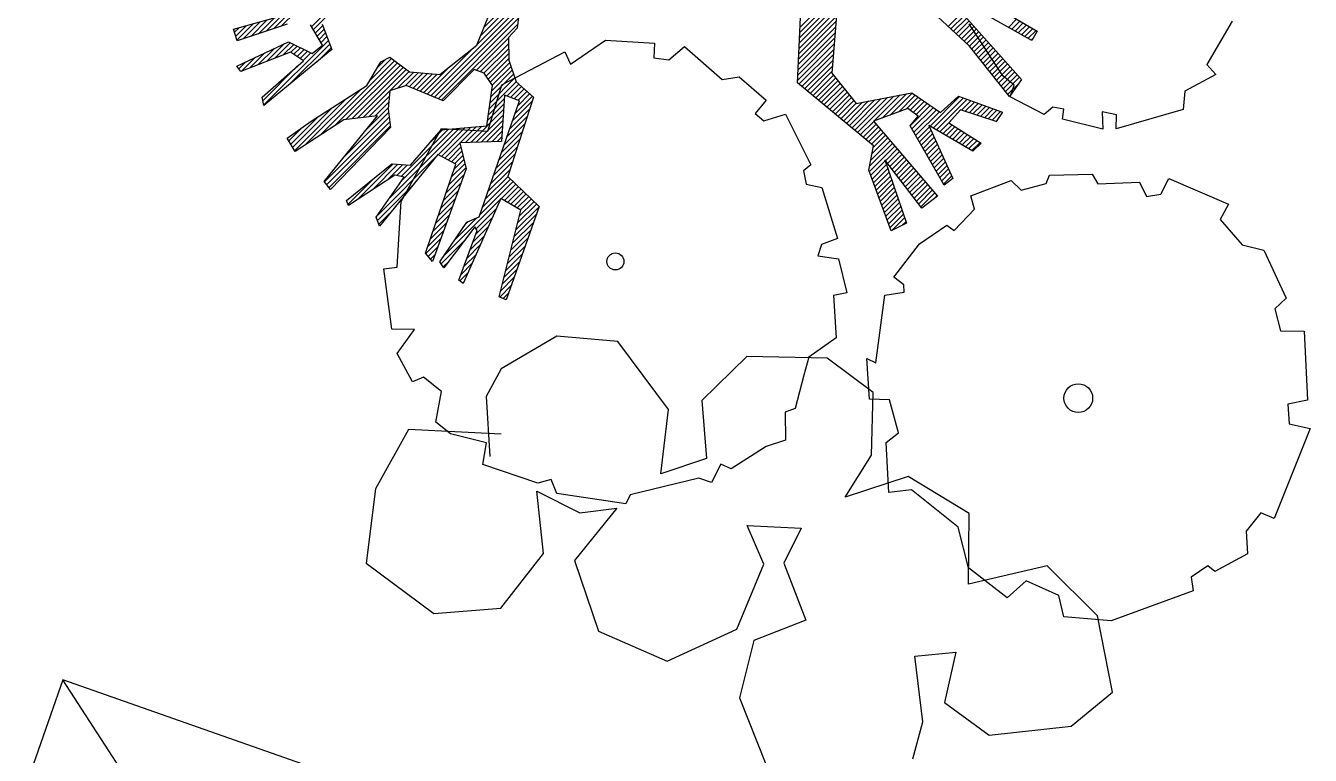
# Model space of a CAD drawing. Header units: inches. Extents: x -1366 to 1207, y -585 to 2554.
# Drawn here: x 393.973 to 396.152, y 2015.299 to 2016.536 of the extents above; entities that cross this region are included whole.
import ezdxf

# ---------------------------------------------------------------- set-up
doc = ezdxf.new("R2010")
doc.units = ezdxf.units.IN
doc.header["$MEASUREMENT"] = 0
doc.layers.get('0').update_dxf_attribs({"linetype": 'CONTINUOUS'})
doc.layers.add('A-PLNT', color=84, linetype='CONTINUOUS')
doc.layers.add('wind', color=7, linetype='CONTINUOUS')

# ---------------------------------------------------------------- blocks, each defined once
blk = doc.blocks.new('*X79')
at = {"color": 0}
for p, q in [((31.12, 74.21), (73.58, 116.67)), ((35.92, 79.53), (72.25, 115.87)), ((36.26, 80.41), (70.89, 115.03)), ((36.61, 81.28), (66.35, 111.01)), ((18.8, 81.33), (25.79, 88.32)), ((18.99, 81), (26.44, 88.45)), ((69.21, 81.29), (73.21, 85.29)), ((69.13, 79.64), (73.06, 83.57)), ((69.16, 80.19), (73.11, 84.15)), ((69.18, 80.74), (73.16, 84.72)), ((13.34, 80.6), (14.97, 82.23)), ((14.13, 80.87), (15.7, 82.44)), ((14.92, 81.13), (16.43, 82.64)), ((15.71, 81.4), (17.16, 82.84)), ((31.49, 74.05), (40.23, 82.79)), ((31.86, 73.9), (40.14, 82.18)), ((69.08, 78.54), (72.97, 82.43)), ((69.11, 79.09), (73.02, 83)), ((84.51, 81.35), (85.92, 82.76)), ((84.78, 81.1), (86.17, 82.49)), ((85.05, 80.85), (86.41, 82.21)), ((10.86, 80.75), (11.33, 81.22)), ((10.99, 80.35), (12.06, 81.42)), ((11.11, 79.95), (12.78, 81.62)), ((11.75, 80.07), (13.51, 81.83)), ((12.55, 80.33), (14.24, 82.03)), ((19.19, 80.67), (19.96, 81.44)), ((19.38, 80.34), (20.11, 81.06)), ((32.23, 73.75), (40.06, 81.57)), ((69.03, 77.44), (72.88, 81.28)), ((69.06, 77.99), (72.92, 81.86)), ((85.32, 80.59), (86.66, 81.93)), ((85.59, 80.34), (86.91, 81.65)), ((85.87, 80.09), (87.16, 81.38)), ((86.14, 79.83), (87.41, 81.1)), ((90.72, 81.26), (91.56, 82.1)), ((91.05, 81.07), (91.89, 81.91)), ((91.39, 80.88), (92.23, 81.72)), ((91.72, 80.69), (92.56, 81.52)), ((92.06, 80.5), (92.89, 81.33)), ((92.4, 80.31), (93.22, 81.14)), ((92.73, 80.12), (93.56, 80.94)), ((13.86, 73.24), (20.54, 79.92)), ((14.17, 77.75), (15.97, 79.56)), ((15.03, 78.09), (16.61, 79.67)), ((16.46, 75.32), (20.68, 79.54)), ((19.58, 80.01), (20.25, 80.68)), ((19.77, 79.68), (20.4, 80.3)), ((35.84, 76.83), (39.14, 80.13)), ((36.22, 76.68), (39.15, 79.61)), ((68.96, 75.79), (72.73, 79.57)), ((68.98, 76.34), (72.78, 80.14)), ((69.01, 76.89), (72.83, 80.71)), ((86.41, 79.58), (87.65, 80.82)), ((86.68, 79.33), (87.9, 80.54)), ((86.92, 79.04), (88.15, 80.27)), ((87.15, 78.75), (88.4, 79.99)), ((87.39, 78.45), (88.65, 79.71)), ((93.07, 79.93), (93.26, 80.13)), ((12.45, 77.09), (13.99, 78.62)), ((13.31, 77.42), (14.98, 79.09)), ((15.89, 78.42), (16.97, 79.5)), ((16.68, 78.69), (17.32, 79.33)), ((16.99, 78.48), (17.68, 79.16)), ((17.31, 78.26), (18.03, 78.99)), ((17.62, 78.05), (18.38, 78.82)), ((17.93, 77.84), (18.74, 78.64)), ((19.39, 77.72), (20.83, 79.16)), ((30.74, 74.36), (35.53, 79.14)), ((36.6, 76.54), (39.16, 79.09)), ((36.82, 76.23), (39.16, 78.57)), ((69.1, 75.4), (72.69, 78.99)), ((69.38, 75.16), (72.64, 78.42)), ((87.62, 78.16), (88.89, 79.44)), ((87.85, 77.87), (89.14, 79.16)), ((88.09, 77.58), (89.39, 78.88)), ((88.32, 77.28), (89.64, 78.6)), ((88.55, 76.99), (89.89, 78.33)), ((11.29, 76.98), (12.01, 77.69)), ((11.59, 76.75), (13, 78.16)), ((13.78, 73.69), (17.37, 77.28)), ((19.65, 70.1), (27.37, 77.82)), ((21.15, 71.07), (27.67, 77.6)), ((22.35, 71.75), (27.98, 77.37)), ((22.95, 71.82), (28.28, 77.15)), ((23.54, 71.89), (28.58, 76.92)), ((24.81, 75.78), (27.07, 78.04)), ((25.55, 77.05), (26.48, 77.98)), ((30.37, 74.51), (33.12, 77.26)), ((37.03, 75.92), (39.17, 78.06)), ((37.25, 75.61), (39.26, 77.62)), ((37.46, 75.3), (39.39, 77.23)), ((69.67, 74.93), (72.59, 77.85)), ((69.96, 74.69), (72.55, 77.27)), ((88.79, 76.7), (90.13, 78.05)), ((89.02, 76.41), (90.38, 77.77)), ((89.25, 76.12), (90.63, 77.49)), ((89.49, 75.82), (90.88, 77.22)), ((89.72, 75.53), (91.13, 76.94)), ((26.92, 74.74), (28.88, 76.7)), ((27.69, 74.98), (29.35, 76.65)), ((28.45, 75.22), (29.84, 76.61)), ((28.88, 75.12), (30.32, 76.56)), ((29.25, 74.97), (30.8, 76.52)), ((29.63, 74.82), (31.29, 76.48)), ((30, 74.67), (31.77, 76.44)), ((37.13, 72.87), (39.92, 75.65)), ((37.22, 73.48), (39.78, 76.04)), ((37.31, 74.1), (39.65, 76.44)), ((37.4, 74.71), (39.52, 76.83)), ((70.25, 74.45), (72.5, 76.7)), ((70.53, 74.21), (72.65, 76.33)), ((70.82, 73.97), (72.89, 76.04)), ((71.11, 73.74), (73.12, 75.75)), ((89.95, 75.24), (91.37, 76.66)), ((90.19, 74.95), (91.62, 76.38)), ((90.42, 74.66), (91.87, 76.11)), ((18.16, 69.13), (23.91, 74.88)), ((24.14, 71.96), (26.89, 74.71)), ((38.97, 74.17), (40.2, 75.4)), ((39.35, 74.03), (40.48, 75.16)), ((39.73, 73.88), (40.75, 74.91)), ((40.08, 73.18), (41.31, 74.42)), ((40.11, 73.74), (41.03, 74.66)), ((71.4, 73.5), (73.36, 75.46)), ((71.68, 73.26), (73.59, 75.17)), ((71.97, 73.02), (73.83, 74.88)), ((72.26, 72.79), (74.06, 74.59)), ((72.55, 72.55), (74.3, 74.3)), ((76.84, 71.58), (79.55, 74.29)), ((77.68, 71.9), (80.2, 74.42)), ((78.52, 72.21), (80.79, 74.48)), ((79.36, 72.53), (81.1, 74.27)), ((90.65, 74.36), (91.81, 75.52)), ((16.87, 68.89), (20.96, 72.99)), ((17.07, 68.57), (22.43, 73.93)), ((24.38, 70.63), (26.72, 72.96)), ((24.73, 72.02), (26.83, 74.12)), ((25.33, 72.09), (26.77, 73.54)), ((36.96, 71.64), (38.65, 73.34)), ((37.05, 72.25), (38.69, 73.9)), ((39.52, 71.57), (41.58, 73.64)), ((39.8, 72.38), (41.59, 74.17)), ((72.84, 72.31), (74.53, 74.01)), ((73.12, 72.07), (74.77, 73.72)), ((73.41, 71.83), (75, 73.43)), ((73.7, 71.6), (75.64, 73.54)), ((73.99, 71.36), (76.29, 73.67)), ((74.27, 71.12), (76.94, 73.79)), ((74.56, 70.88), (77.59, 73.92)), ((74.85, 70.65), (78.24, 74.04)), ((75.14, 70.41), (78.9, 74.17)), ((80.2, 72.84), (81.41, 74.05)), ((80.57, 71.11), (82.65, 73.2)), ((80.59, 72.71), (81.72, 73.84)), ((80.76, 70.78), (82.97, 72.98)), ((80.89, 72.48), (82.03, 73.62)), ((81.19, 72.26), (82.34, 73.41)), ((82.63, 71.06), (85.68, 74.12)), ((82.96, 70.87), (86.06, 73.98)), ((83.29, 70.68), (86.45, 73.84)), ((85.86, 72.73), (86.83, 73.69)), ((86.26, 72.6), (87.22, 73.55)), ((86.65, 72.46), (87.6, 73.41)), ((87.05, 72.33), (87.99, 73.27)), ((87.44, 72.2), (88.37, 73.13)), ((87.84, 72.07), (88.75, 72.99)), ((16.67, 69.22), (19.49, 72.04)), ((20.14, 65.33), (26.81, 72)), ((22.12, 67.84), (26.75, 72.47)), ((35.23, 69.39), (38.62, 72.78)), ((35.78, 69.41), (38.59, 72.22)), ((36.32, 69.43), (38.55, 71.66)), ((38.96, 69.96), (41.08, 72.09)), ((39.24, 70.77), (41.33, 72.86)), ((80.95, 70.44), (83.28, 72.77)), ((81.14, 70.11), (83.59, 72.55)), ((83.62, 70.49), (84.77, 71.63)), ((88.23, 71.94), (89.14, 72.85)), ((88.62, 71.81), (89.52, 72.71)), ((89.02, 71.68), (89.91, 72.57)), ((89.41, 71.55), (89.5, 71.63)), ((16.47, 69.54), (17.85, 70.92)), ((20.38, 65.04), (26.87, 71.53)), ((20.61, 64.76), (26.92, 71.06)), ((26.85, 63.64), (34.08, 70.86)), ((28.05, 65.88), (32.93, 70.76)), ((28.07, 65.38), (33.5, 70.81)), ((31.17, 69.53), (32.35, 70.71)), ((31.88, 68.13), (34.66, 70.92)), ((32.22, 67.95), (35.23, 70.97)), ((34.15, 69.35), (35.81, 71.02)), ((34.69, 69.37), (36.39, 71.07)), ((36.86, 69.44), (38.52, 71.1)), ((37.41, 69.46), (38.48, 70.54)), ((38.4, 68.36), (40.58, 70.53)), ((38.68, 69.16), (40.83, 71.31)), ((75.42, 70.17), (76.81, 71.56)), ((75.71, 69.93), (77.05, 71.27)), ((76, 69.69), (77.3, 70.99)), ((76.29, 69.46), (77.54, 70.71)), ((76.58, 69.22), (77.78, 70.42)), ((81.34, 69.77), (82.56, 71)), ((81.53, 69.44), (82.73, 70.64)), ((81.72, 69.11), (82.89, 70.28)), ((83.96, 70.29), (84.89, 71.22)), ((84.29, 70.1), (85.21, 71.02)), ((84.62, 69.91), (85.53, 70.82)), ((84.95, 69.71), (85.85, 70.61)), ((85.29, 69.52), (86.18, 70.41)), ((32.56, 67.77), (34.12, 69.32)), ((37.84, 66.75), (40.08, 68.98)), ((37.95, 69.48), (38.45, 69.98)), ((38.12, 67.55), (40.33, 69.76)), ((76.37, 66.39), (78.99, 69.01)), ((76.39, 66.93), (78.75, 69.29)), ((76.51, 67.58), (78.51, 69.57)), ((76.63, 68.23), (78.26, 69.86)), ((76.76, 68.87), (78.02, 70.14)), ((81.91, 68.77), (83.06, 69.92)), ((82.1, 68.44), (83.22, 69.56)), ((82.29, 68.11), (83.39, 69.2)), ((85.62, 69.33), (86.5, 70.21)), ((85.95, 69.14), (86.82, 70.01)), ((86.28, 68.94), (87.14, 69.8)), ((86.62, 68.75), (87.47, 69.6)), ((86.95, 68.56), (87.79, 69.4)), ((25.64, 61.9), (31.67, 67.93)), ((32.9, 67.58), (34.22, 68.9)), ((33.24, 67.4), (34.32, 68.48)), ((33.5, 66.61), (34.52, 67.63)), ((33.59, 67.22), (34.42, 68.05)), ((37.56, 65.94), (39.83, 68.21)), ((78.02, 67.51), (79.23, 68.72)), ((78.25, 67.22), (79.47, 68.44)), ((78.48, 66.92), (79.72, 68.16)), ((78.71, 66.62), (79.96, 67.87)), ((82.49, 67.77), (83.55, 68.84)), ((82.68, 67.44), (83.72, 68.48)), ((82.87, 67.11), (83.88, 68.12)), ((83.06, 66.77), (84.05, 67.76)), ((23.59, 63.53), (27.23, 67.17)), ((25.1, 64.51), (27.72, 67.14)), ((26.6, 65.49), (28.21, 67.1)), ((27.61, 65.97), (28.7, 67.07)), ((32.96, 65.01), (34.73, 66.78)), ((33.23, 65.81), (34.62, 67.2)), ((37.01, 64.33), (39.33, 66.65)), ((37.29, 65.14), (39.58, 67.43)), ((76.51, 66), (78, 67.49)), ((76.65, 65.62), (78.13, 67.1)), ((76.8, 65.24), (78.27, 66.71)), ((76.94, 64.85), (78.4, 66.31)), ((78.94, 66.32), (80.2, 67.59)), ((79.16, 66.03), (80.44, 67.31)), ((79.39, 65.73), (80.69, 67.02)), ((79.62, 65.43), (80.93, 66.74)), ((79.85, 65.14), (81.17, 66.46)), ((83.25, 66.44), (84.21, 67.39)), ((83.45, 66.1), (84.38, 67.03)), ((83.64, 65.77), (84.54, 66.67)), ((83.83, 65.44), (84.71, 66.31)), ((22.57, 63.03), (25.15, 65.62)), ((25.6, 61.34), (29.29, 65.02)), ((32.41, 63.42), (34.23, 65.23)), ((32.68, 64.21), (34.53, 66.06)), ((36.17, 61.92), (39.61, 65.36)), ((36.45, 62.72), (39.34, 65.61)), ((36.73, 63.53), (39.08, 65.88)), ((38.37, 63.59), (39.88, 65.1)), ((77.08, 64.47), (78.53, 65.92)), ((77.22, 64.08), (78.67, 65.53)), ((77.36, 63.7), (78.8, 65.14)), ((80.08, 64.84), (81.41, 66.17)), ((80.31, 64.54), (81.65, 65.89)), ((80.54, 64.25), (81.9, 65.61)), ((80.76, 63.95), (82.14, 65.32)), ((80.99, 63.65), (82.38, 65.04)), ((84.02, 65.1), (84.87, 65.95)), ((32.14, 62.62), (33.93, 64.41)), ((38.7, 63.4), (40.15, 64.85)), ((39.04, 63.21), (40.42, 64.59)), ((39.37, 63.02), (40.69, 64.34)), ((39.7, 62.82), (40.96, 64.08)), ((40.03, 62.63), (41.23, 63.82)), ((77.5, 63.32), (78.93, 64.75)), ((77.65, 62.93), (79.07, 64.35)), ((77.79, 62.55), (79.2, 63.96)), ((81.22, 63.35), (82.62, 64.76)), ((81.45, 63.06), (82.86, 64.47)), ((81.68, 62.76), (83.11, 64.19)), ((82.95, 63.5), (83.35, 63.91)), ((22.41, 63.4), (22.43, 63.41)), ((31.59, 61.02), (33.33, 62.76)), ((31.87, 61.82), (33.63, 63.58)), ((32.4, 57.62), (38.31, 63.54)), ((35.78, 60.48), (37.89, 62.59)), ((39.89, 60.39), (42.31, 62.8)), ((40.07, 61.09), (42.04, 63.06)), ((40.24, 61.79), (41.77, 63.31)), ((40.37, 62.44), (41.5, 63.57)), ((77.93, 62.17), (79.34, 63.57)), ((78.07, 61.78), (79.47, 63.18)), ((78.21, 61.4), (79.6, 62.79)), ((78.36, 61.01), (79.74, 62.39)), ((25.74, 60.95), (26.9, 62.11)), ((31.05, 59.42), (32.73, 61.1)), ((31.32, 60.22), (33.03, 61.93)), ((33.52, 59.27), (35.86, 61.61)), ((34.64, 60.91), (34.97, 61.25)), ((35.78, 59.95), (37.48, 61.65)), ((39.55, 58.99), (41.73, 61.18)), ((39.72, 59.69), (42.02, 61.99)), ((78.5, 60.63), (79.87, 62)), ((78.72, 60.33), (80, 61.61)), ((79.76, 60.85), (80.14, 61.22)), ((30.78, 58.63), (32.43, 60.28)), ((35.15, 58.27), (36.64, 59.76)), ((35.46, 59.11), (37.06, 60.71)), ((39.37, 58.29), (41.45, 60.36)), ((30.6, 57.93), (32.12, 59.45)), ((30.84, 57.64), (31.82, 58.62)), ((32.18, 56.87), (34.59, 59.29)), ((34.83, 57.43), (36.22, 58.82)), ((39.03, 56.89), (40.87, 58.74)), ((39.2, 57.59), (41.16, 59.55)), ((31.08, 57.36), (31.52, 57.8)), ((32.38, 56.55), (32.99, 57.16)), ((34.52, 56.59), (35.81, 57.88)), ((38.68, 55.5), (40.29, 57.11)), ((38.85, 56.2), (40.58, 57.92)), ((34.09, 55.11), (34.97, 55.99)), ((34.21, 55.75), (35.39, 56.94)), ((38.51, 54.8), (40, 56.29)), ((34.39, 54.89), (34.56, 55.05)), ((38.22, 53.45), (39.43, 54.67)), ((38.33, 54.1), (39.72, 55.48)), ((38.59, 53.3), (39.14, 53.85))]:
    blk.add_line(p, q, dxfattribs=at)
blk = doc.blocks.new('TREE_P01')
for points in [[(1.4779, 0.0715), (1.3913, -0.0747), (1.4215, -0.109), (1.3172, -0.1656), (1.3116, -0.2272), (1.0838, -0.2937), (1.0851, -0.2453), (1.0366, -0.2357), (1.0388, -0.2943), (0.9016, -0.2609), (0.906, -0.2261), (0.8693, -0.2198), (0.8398, -0.2451), (0.7237, -0.185), (0.7383, -0.1447), (0.6993, -0.1135), (0.5856, 0.0634)], [(0.6615, 0.1279), (0.8161, 0.0381), (0.7979, 0.0061), (0.6301, 0.1007)], [(0.5314, 0.1331), (0.763, -0.1258), (0.7222, -0.1831), (0.5866, -0.0133), (0.4327, 0.1299)], [(0.1537, 0.3164), (0.1191, -0.1044), (0.202, -0.2069), (0.3902, -0.1707), (0.4878, -0.2379), (0.5487, -0.1824), (0.698, -0.2371), (0.6764, -0.2687), (0.5561, -0.2287), (0.5166, -0.2727), (0.6255, -0.3412), (0.5975, -0.3684), (0.4483, -0.2819), (0.5303, -0.4612), (0.5008, -0.4845), (0.3848, -0.2827), (0.4127, -0.2506), (0.3772, -0.2242), (0.261, -0.2677), (0.4778, -0.5215), (0.4251, -0.5622), (0.2993, -0.3987), (0.3725, -0.6132), (0.321, -0.6388), (0.245, -0.4331), (0.2606, -0.3508), (0.0027, -0.1376), (0.0275, 0.4051)], [(-0.9412, 0.1038), (-0.9487, 0.0485), (-0.9772, 0.0168), (-0.9762, -0.0599), (-0.9518, -0.1334), (-0.8924, -0.1859), (-0.9794, -0.4553), (-0.873, -0.5561), (-0.9852, -0.8727), (-1.0088, -0.8628), (-0.9359, -0.5686), (-1.0033, -0.5294), (-1.1311, -0.8179), (-1.1464, -0.8064), (-1.0835, -0.6384), (-1.092, -0.6253), (-1.1972, -0.765), (-1.2107, -0.7437), (-1.1191, -0.6091), (-1.0773, -0.5919), (-0.9407, -0.1982), (-0.9913, -0.1788), (-1.001, -0.3358), (-1.1426, -0.3406), (-1.1214, -0.4288), (-1.2356, -0.7425), (-1.2595, -0.7145), (-1.1563, -0.4126), (-1.2169, -0.3802), (-1.4156, -0.6227), (-1.4262, -0.593), (-1.3312, -0.4569), (-1.3631, -0.4505), (-1.5201, -0.5527), (-1.5271, -0.5362), (-1.3733, -0.412), (-1.3097, -0.4166), (-1.2062, -0.2965), (-1.0515, -0.2827), (-1.0318, -0.1461), (-1.0606, -0.1045), (-1.094, -0.0917), (-1.1992, -0.1981), (-1.325, -0.1465), (-1.38, -0.1638), (-1.386, -0.2255), (-1.3784, -0.2889), (-1.5809, -0.4983), (-1.6027, -0.4717), (-1.4224, -0.2494), (-1.5356, -0.2626), (-1.7008, -0.3698), (-1.7283, -0.3252), (-1.6469, -0.2675), (-1.4584, -0.1463), (-1.4111, -0.0655), (-1.38, -0.0504), (-1.3138, -0.0994), (-1.2106, -0.1084), (-1.0848, -0.01), (-0.9911, 0.2248)], [(-1.6096, 0.0619), (-1.5768, -0.0246), (-1.8079, -0.2143), (-1.8132, -0.186), (-1.673, -0.0625), (-1.7169, -0.0328), (-1.8861, -0.0985), (-1.8996, -0.0806), (-1.7242, 0.0018), (-1.6435, -0.0372), (-1.6087, -0.0099), (-1.6497, 0.0594)], [(-1.7284, 0.0618), (-1.8977, 0.0049), (-1.91, 0.0443), (-1.6456, 0.1181)], [(-1.0028, -1.3284), (-1.3167, -1.3124), (-1.429, -1.5138), (-1.4609, -1.7663), (-1.2305, -1.9369), (-1.0035, -1.9188), (-0.8592, -1.7332), (-0.882, -1.5218), (-0.7359, -1.5952), (-0.6095, -1.5799), (-0.7539, -1.7572), (-0.6721, -1.9961), (-0.4391, -2.0982), (-0.2035, -1.99), (-0.1116, -1.7689), (-0.168, -1.6377), (0.0154, -1.6471), (-0.0432, -1.7661), (0.0312, -1.9587), (-0.1449, -2.0279), (-0.1941, -2.2221), (-0.1042, -2.4476)], [(0.394, -2.4295), (0.4276, -2.3039), (0.4012, -2.0809), (0.5398, -2.0674), (0.502, -2.238), (0.6534, -2.3494), (0.9316, -2.3189), (1.0718, -2.2037), (1.0201, -1.9444), (0.8493, -1.7746), (0.5833, -1.8367), (0.5851, -1.5977), (0.3787, -1.4723), (0.1641, -1.5415), (0.2541, -1.4001), (0.2597, -1.187), (0.1032, -1.0702), (-0.169, -1.0655), (-0.322, -1.2145), (-0.3063, -1.4108), (-0.4605, -1.4631), (-0.435, -1.2443), (-0.6066, -1.0144), (-0.8136, -0.9956), (-1.0022, -1.1065), (-1.0528, -1.2005), (-1.0404, -1.4037)]]:
    blk.add_lwpolyline(points)
for points in [[(-1.2962, -0.9735), (-1.3729, -0.9725), (-1.4005, -0.7676), (-1.3556, -0.7622), (-1.3458, -0.6105), (-1.3419, -0.5401), (-1.2048, -0.2916), (-1.0478, -0.3013), (-1, -0.1438), (-0.7859, -0.0325), (-0.7673, -0.0743), (-0.6482, 0.0074), (-0.4828, -0.0022), (-0.4842, -0.0521), (-0.4337, -0.0597), (-0.381, -0.0141), (-0.253, -0.1258), (-0.1945, -0.1167), (-0.1036, -0.1957), (-0.1411, -0.2411), (-0.111, -0.2657), (-0.0379, -0.2432), (0.0479, -0.4156), (0.0232, -0.436), (0.0321, -0.4808), (0.0855, -0.4919), (0.1381, -0.6647), (0.0846, -0.6854), (0.0719, -0.7237), (0.1419, -0.7345), (0.1703, -0.8495), (0.1254, -0.8584), (0.1336, -1.0014), (0.0411, -1.0676), (0.0238, -1.128), (-0.005, -1.2417), (-0.0395, -1.2539), (-0.0383, -1.3492), (-0.103, -1.37), (-0.2223, -1.4464), (-0.2577, -1.4302), (-0.2886, -1.4927), (-0.3323, -1.4781), (-0.5647, -1.5344), (-0.5794, -1.5648), (-0.8135, -1.5293), (-0.8327, -1.4826), (-0.8775, -1.4949), (-1.065, -1.4309), (-1.0527, -1.3574), (-1.1748, -1.3272), (-1.2237, -1.2878), (-1.205, -1.1839), (-1.2658, -1.1349), (-1.3037, -1.1505), (-1.3553, -1.0544)], [(0.2686, -1.0867), (0.2989, -0.8576), (0.3652, -0.8469), (0.3634, -0.8216), (0.3299, -0.7956), (0.4169, -0.6826), (0.5094, -0.6198), (0.5345, -0.6375), (0.6035, -0.5653), (0.5912, -0.52), (0.7273, -0.4684), (0.7615, -0.5012), (0.8462, -0.4786), (0.8576, -0.4501), (1.0022, -0.4468), (1.0212, -0.4798), (1.1629, -0.4745), (1.1869, -0.5226), (1.2352, -0.5151), (1.2629, -0.4615), (1.4644, -0.5488), (1.4367, -0.601), (1.5111, -0.687), (1.5846, -0.7041), (1.6601, -0.8669), (1.6224, -0.904), (1.6415, -0.9785), (1.7216, -0.9794), (1.7329, -1.2129), (1.6662, -1.2269), (1.6705, -1.2938), (1.7425, -1.3095), (1.6199, -1.6146), (1.5747, -1.5951), (1.5251, -1.6574), (1.5295, -1.734), (1.4184, -1.7941), (1.3947, -1.7744), (1.3385, -1.8132), (1.3445, -1.8601), (1.0672, -1.9619), (0.9068, -1.9473), (0.8892, -1.8757), (0.7786, -1.8258), (0.7139, -1.8834), (0.5826, -1.7815), (0.5476, -1.6436), (0.389, -1.5171), (0.3124, -1.5264), (0.3034, -1.3565), (0.345, -1.3242), (0.3152, -1.2126), (0.2468, -1.2101), (0.2381, -1.0719)]]:
    blk.add_lwpolyline(points, close=True)
for centre, radius in [((-0.615, -0.7428), 0.0289), ((0.9553, -1.2063), 0.0487)]:
    blk.add_circle(centre, radius)
at = {"xscale": 0.03287744721023115, "yscale": 0.03287744721023115, "zscale": 0.03287744721023115}
blk.add_blockref('*X79', (-2.264, -2.6207), dxfattribs=at)

msp = doc.modelspace()

# ---------------------------------------------------------------- linework, layer by layer
at = {"layer": 'wind', "color": 8, "linetype": 'Continuous'}
msp.add_lwpolyline([(394.4728, 2015.0719), (394.5358, 2015.2513), (394.0357, 2015.4269), (393.9727, 2015.2475)], dxfattribs=at)
at = {"layer": 'wind', "color": 251, "linetype": 'Continuous'}
msp.add_lwpolyline([(394.5358, 2015.2513), (394.2179, 2015.146), (394.0357, 2015.4269)], dxfattribs=at)

# ---------------------------------------------------------------- block references
at = {"layer": 'A-PLNT', "xscale": 0.5, "yscale": 0.5, "zscale": 0.5}
msp.add_blockref('TREE_P01', (395.2804, 2016.5077), dxfattribs=at)

doc.saveas('drawing.dxf')
